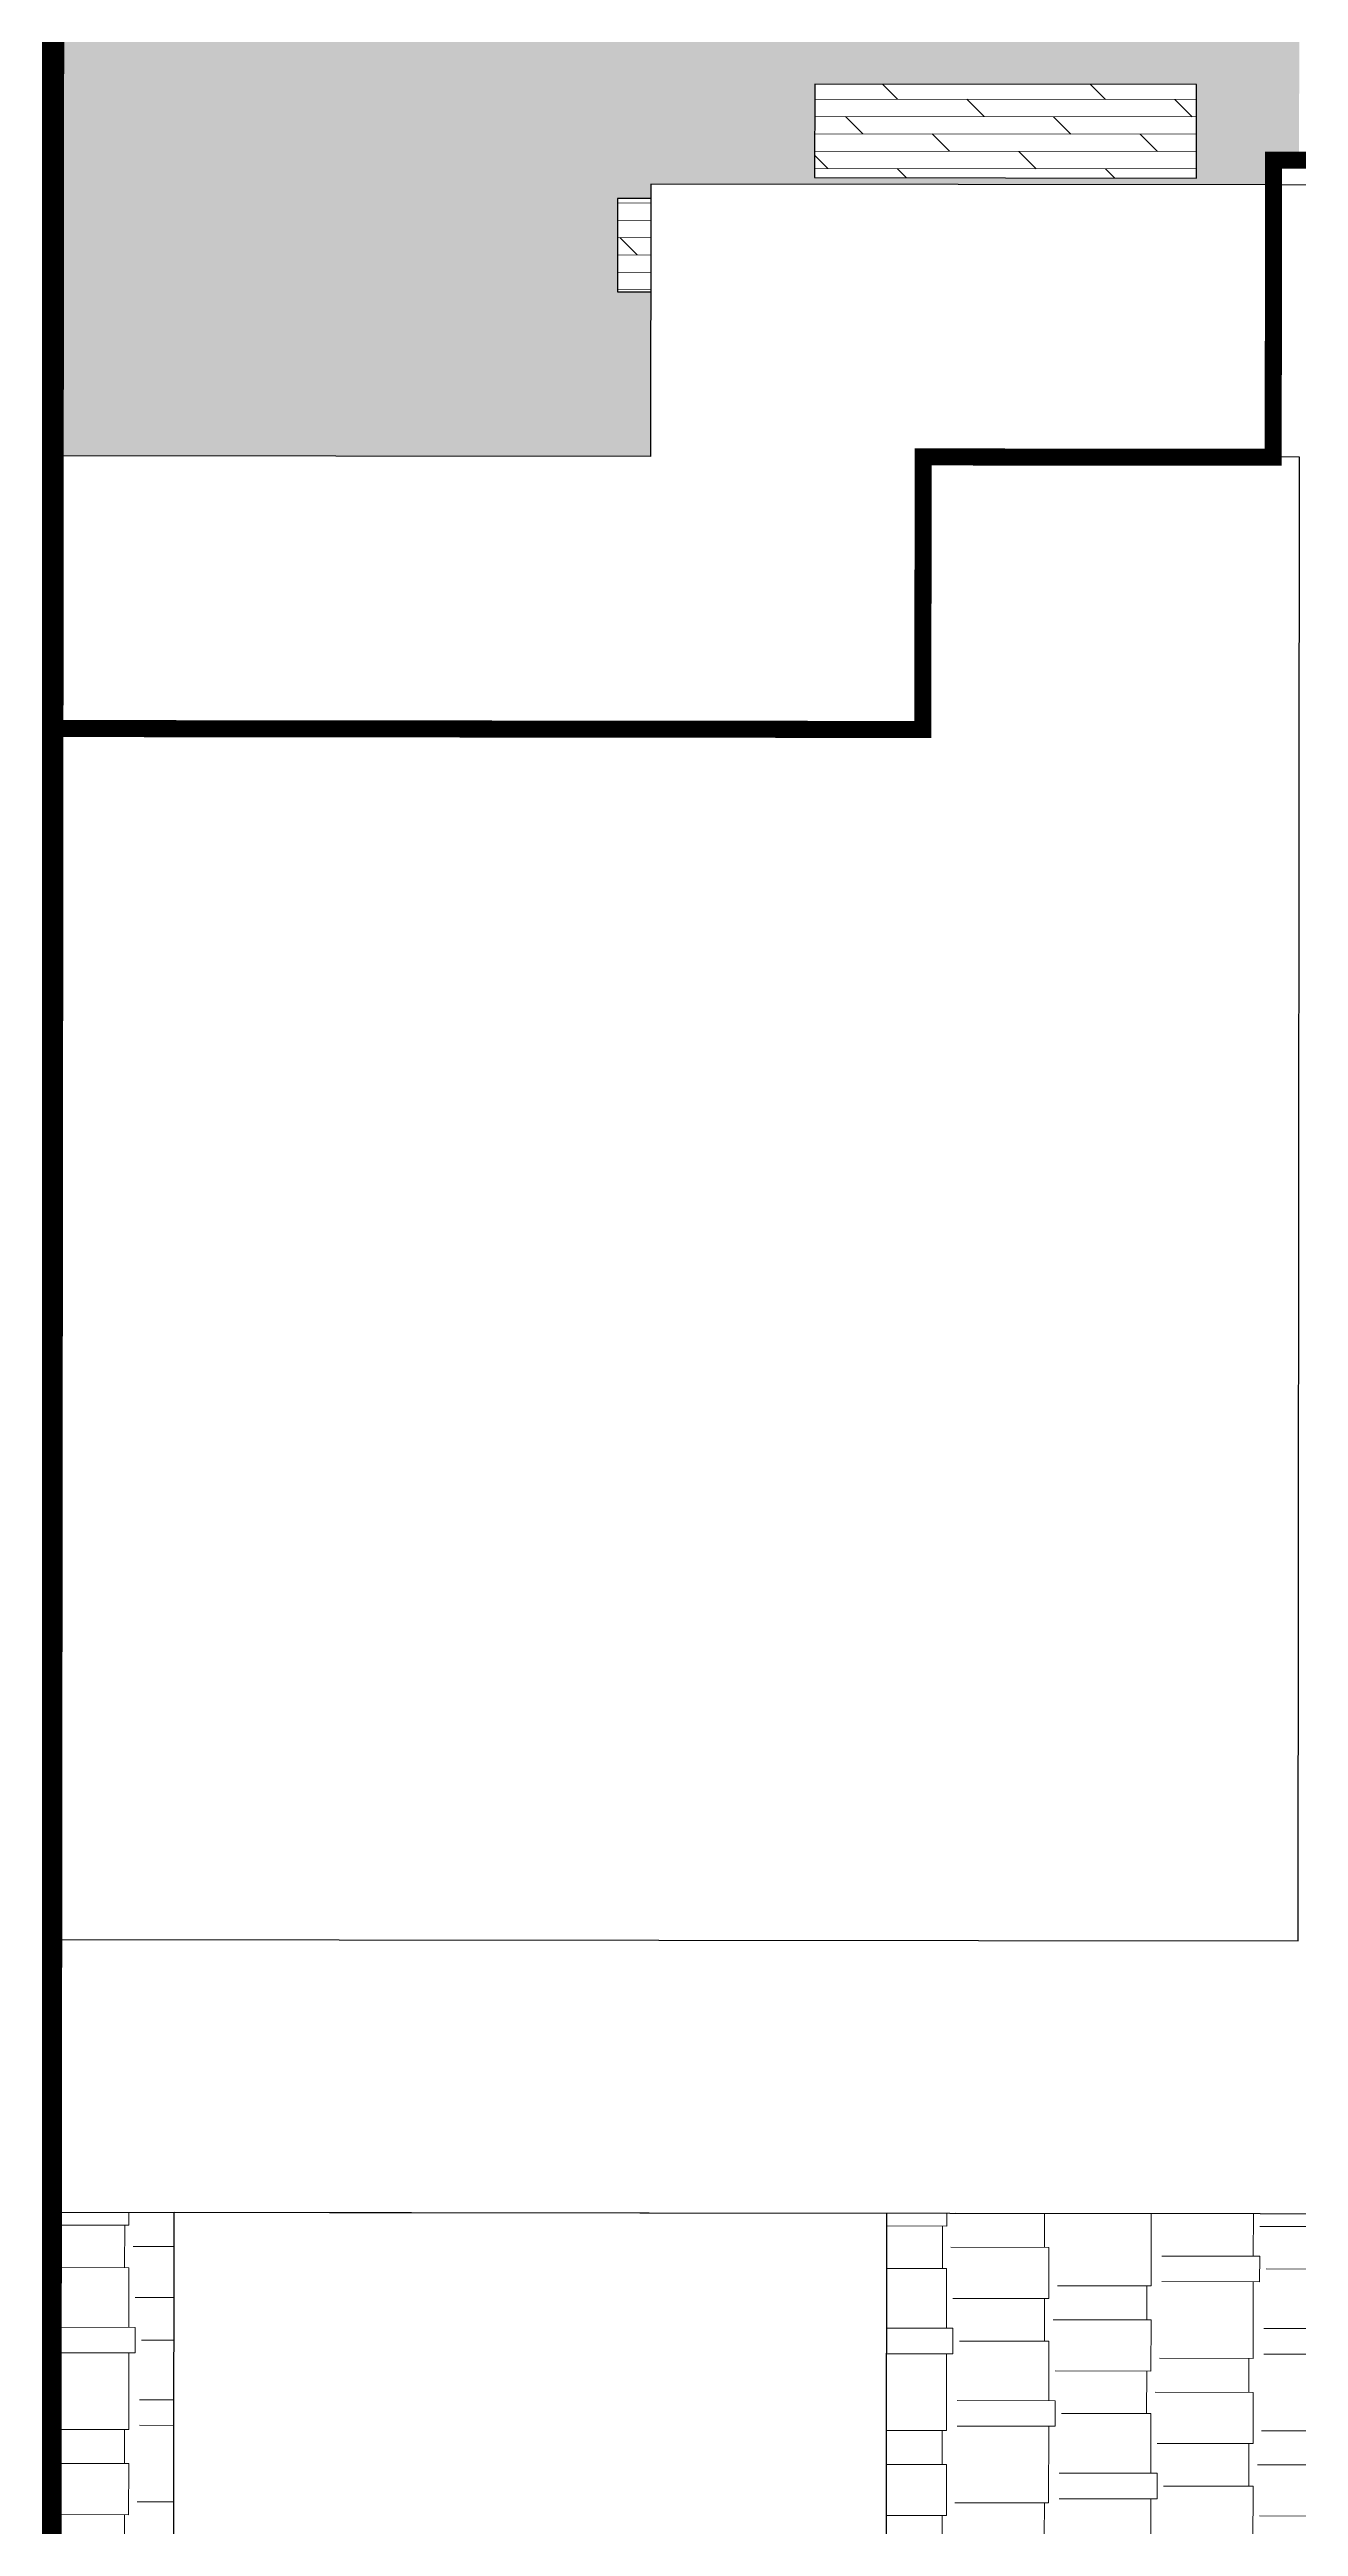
# Model space of a CAD drawing. Header units: millimetres. Extents: x -1030105 to 906887, y -616134 to 1220667.
# Drawn here: x -713481 to -706150, y -468115 to -453574 of the extents above; entities that cross this region are included whole.
import ezdxf

# ---------------------------------------------------------------- set-up
doc = ezdxf.new("R2010")
doc.units = ezdxf.units.MM
doc.header["$MEASUREMENT"] = 0
doc.linetypes.add('240930  KHU B- TMB gời inno$0$HIDDEN_FEATURES', pattern=[0.16, 0.12, -0.04])
doc.linetypes.add('HIDDEN', pattern=[9.525, 6.35, -3.175])
doc.layers.get('Defpoints').update_dxf_attribs({"color": 1})
doc.layers.add('+ toa do mong', color=7, linetype='Continuous', true_color=0xfa1a05)
for name, color, linetype, lineweight in [('240930  KHU B- TMB gời inno$0$1. I-FURN', 252, 'Continuous', 18), ('240930  KHU B- TMB gời inno$0$A-WALL', 1, 'Continuous', 30), ('GFA', 6, 'Continuous', 0), ('HATCH', 8, 'Continuous', 5)]:
    doc.layers.add(name, color=color, linetype=linetype, lineweight=lineweight)
for name, color, linetype in [('240930  KHU B- TMB gời inno$0$DA-WALL-LOW', 1, 'Continuous'), ('240930  KHU B- TMB gời inno$0$XREF_LBC_ZONE B_BEACH VILLA 22 11 11$0$DA-FLOR-OTLN', 9, 'Continuous'), ('240930  KHU B- TMB gời inno$0$XREF_LBC_ZONE B_BEACH VILLA 22 11 11$0$DA-FLOR-PATT', 251, 'Continuous'), ('240930  KHU B- TMB gời inno$0$XREF_LBC_ZONE B_BEACH VILLA 22 11 11$0$DA-WALL-LOW', 1, 'Continuous'), ('KTCQ CẢNH QUAN', 192, 'Continuous'), ('N-cay lon', 192, 'Continuous'), ('TMB-KHU B-XREF$0$A-Hatch', 8, 'Continuous'), ('TMB-KHU B-XREF$0$Xref-LBC-Plot$0$DA-SITE-CNTR1', 8, 'Continuous')]:
    doc.layers.add(name, color=color, linetype=linetype)
doc.layers.add('TMB-KHU B-XREF$0$GRASS', color=95, linetype='Continuous', lineweight=0, transparency=0.6)
doc.styles.add('TMB-KHU B-XREF$0$Xref-LBC-Plot$0$ICIC-DIM', font='arial.ttf', dxfattribs={"width": 0.8})

# ---------------------------------------------------------------- blocks, each defined once
blk = doc.blocks.new('*U1352')
at = {"ltscale": 0.2}
blk.add_wipeout([(1098, 2400), (1098, 0), (0, 0), (0, 2400)], dxfattribs=at)
at = {"linetype": '240930  KHU B- TMB gời inno$0$HIDDEN_FEATURES', "ltscale": 20}
blk.add_lwpolyline([(0, 2400), (0, 0), (1098, 0), (1098, 2400)], close=True, dxfattribs=at)
blk = doc.blocks.new('*U1353')
at = {"ltscale": 0.2}
blk.add_wipeout([(1098, 2242), (1098, 0), (0, 0), (0, 2242)], dxfattribs=at)
at = {"linetype": '240930  KHU B- TMB gời inno$0$HIDDEN_FEATURES', "ltscale": 20}
blk.add_lwpolyline([(0, 2242), (0, 0), (1098, 0), (1098, 2242)], close=True, dxfattribs=at)
blk = doc.blocks.new('*U1354')
at = {"ltscale": 0.2}
blk.add_wipeout([(549, 2935), (549, 0), (0, 0), (0, 2935)], dxfattribs=at)
at = {"linetype": '240930  KHU B- TMB gời inno$0$HIDDEN_FEATURES', "ltscale": 20}
blk.add_lwpolyline([(0, 2935), (0, 0), (549, 0), (549, 2935)], close=True, dxfattribs=at)
blk = doc.blocks.new('*U1391')
at = {"ltscale": 0.2}
blk.add_wipeout([(549, 2242), (549, 0), (0, 0), (0, 2242)], dxfattribs=at)
at = {"color": 0, "linetype": 'ByBlock', "ltscale": 0.2}
blk.add_lwpolyline([(0, 2242), (0, 0), (549, 0), (549, 2242)], close=True, dxfattribs=at)
blk = doc.blocks.new('240930  KHU B- TMB gời inno$0$sdfdfedfre r')
at = {"layer": 'Defpoints', "color": 252, "elevation": 0}
blk.add_lwpolyline([(20000.074, -1680.868), (20000.074, -1679.967), (19998.074, -1679.967), (19998.074, -1680.868)], close=True, dxfattribs=at)
at = {"color": 252}
blk.add_wipeout([(19993.074, -1639.252), (20007.332, -1639.252), (20007.332, -1644.752), (20005.274, -1644.752), (20005.274, -1658.868), (20006.474, -1658.868), (20006.474, -1666.468), (20005.274, -1666.468), (20005.274, -1684.268), (20005.474, -1684.268), (20005.474, -1687.018), (20000.374, -1687.018), (20000.374, -1684.268), (20000.274, -1684.268), (20000.274, -1686.768), (20000.074, -1686.768), (20000.074, -1680.868), (19998.074, -1680.868), (19998.074, -1681.399), (19998.574, -1681.399), (19998.574, -1681.899), (19995.574, -1681.899), (19995.574, -1682.168), (19992.774, -1682.168), (19992.774, -1679.967), (19992.574, -1679.967), (19992.574, -1658.868), (19993.074, -1658.868)], dxfattribs=at).dxf.layer = '240930  KHU B- TMB gời inno$0$A-WALL'
at = {"layer": '240930  KHU B- TMB gời inno$0$XREF_LBC_ZONE B_BEACH VILLA 22 11 11$0$DA-FLOR-PATT'}
h = blk.add_hatch(dxfattribs=at)
h.set_pattern_fill('DASH', color=153, scale=0.04)
h.set_pattern_definition([(360, (20057.18209, -1552.47807), (0.127, 0.127), [0.127, -0.127])])
h.paths.add_polyline_path([(19993.406, -1680.006), (19994.206, -1680.006), (19994.206, -1680.806), (19993.406, -1680.806)], flags=16)
h.paths.add_polyline_path([(19995.454, -1678.718), (19995.454, -1682.068), (19992.874, -1682.068), (19992.874, -1678.718)])
at = {"layer": '240930  KHU B- TMB gời inno$0$1. I-FURN'}
blk.add_lwpolyline([(20000.074, -1679.967), (20000.074, -1676.668)], dxfattribs=at)
at = {"layer": '240930  KHU B- TMB gời inno$0$DA-WALL-LOW', "color": 252}
blk.add_lwpolyline([(20002.024, -1659.868), (20002.024, -1658.868), (20006.474, -1658.868), (20006.474, -1666.468), (20005.274, -1666.468), (20005.274, -1684.268), (20000.174, -1684.268), (20000.174, -1681.768), (20000.074, -1681.768), (20000.074, -1679.967)], dxfattribs=at)
at = {"layer": '240930  KHU B- TMB gời inno$0$XREF_LBC_ZONE B_BEACH VILLA 22 11 11$0$DA-FLOR-OTLN'}
for points in [[(19995.574, -1678.618), (19995.574, -1682.168), (19992.774, -1682.168), (19992.774, -1678.618)], [(19995.454, -1678.718), (19995.454, -1682.068), (19992.874, -1682.068), (19992.874, -1678.718)]]:
    blk.add_lwpolyline(points, close=True, dxfattribs=at)
at = {"layer": '240930  KHU B- TMB gời inno$0$XREF_LBC_ZONE B_BEACH VILLA 22 11 11$0$DA-FLOR-OTLN', "elevation": 0}
blk.add_lwpolyline([(19998.074, -1681.899), (19998.074, -1678.968), (19996.074, -1678.968), (19996.074, -1681.899)], close=True, dxfattribs=at)
at = {"layer": '240930  KHU B- TMB gời inno$0$XREF_LBC_ZONE B_BEACH VILLA 22 11 11$0$DA-FLOR-PATT'}
for points in [[(19994.206, -1680.006), (19994.206, -1680.806), (19993.406, -1680.806), (19993.406, -1680.006)], [(19994.106, -1680.106), (19994.106, -1680.706), (19993.506, -1680.706), (19993.506, -1680.106)]]:
    blk.add_lwpolyline(points, close=True, dxfattribs=at)
at = {"layer": '240930  KHU B- TMB gời inno$0$XREF_LBC_ZONE B_BEACH VILLA 22 11 11$0$DA-FLOR-PATT', "extrusion": (-1.10945e-15, -4.83519e-08, -1), "xscale": 0.001, "yscale": 0.001, "zscale": -0.001, "rotation": 270}
for name, p in [('*U1353', (-19999.009, -1683.146, 0)), ('*U1354', (-19999.009, -1684.39, 0)), ('*U1391', (-19999.472, -1685.062, 0))]:
    blk.add_blockref(name, p, dxfattribs=at)
blk.add_blockref('*U1352', (-19998.474, -1681.899, 0), dxfattribs=at)
at = {"layer": 'GFA', "true_color": 0x8c7854}
h = blk.add_hatch(dxfattribs=at)
h.set_pattern_fill('DOLMIT', color=35, scale=0.407086, angle=180)
h.set_pattern_definition([(180, (0, 0), (3e-17, -0.10177157847), []), (225, (0, 0), (0.2035431566, -0.2035431566), [0.1439267465, -0.287853493])])
h.paths.add_polyline_path([(19998.474, -1681.899), (19996.074, -1681.899), (19996.074, -1682.997), (19998.474, -1682.997)])
h.paths.add_polyline_path([(19999.009, -1683.146), (19996.767, -1683.146), (19996.767, -1684.244), (19999.009, -1684.244)])
h.paths.add_polyline_path([(19999.009, -1684.39), (19996.074, -1684.39), (19996.074, -1684.939), (19999.009, -1684.939)])
h.paths.add_polyline_path([(19999.472, -1685.062), (19997.23, -1685.062), (19997.23, -1685.611), (19999.472, -1685.611)])
h.paths.add_polyline_path([(19998.964, -1685.863), (19996.722, -1685.863), (19996.722, -1686.412), (19998.964, -1686.412)])
h.paths.add_polyline_path([(19998.97, -1686.642), (19996.728, -1686.642), (19996.728, -1687.191), (19998.97, -1687.191)])
at = {"layer": '240930  KHU B- TMB gời inno$0$DA-WALL-LOW', "color": 252}
blk.add_lwpolyline([(19996.074, -1679.967), (19996.074, -1681.899), (19998.074, -1681.899), (19998.074, -1681.268)], dxfattribs=at)
at = {"layer": '240930  KHU B- TMB gời inno$0$XREF_LBC_ZONE B_BEACH VILLA 22 11 11$0$DA-FLOR-OTLN'}
blk.add_line((19996.074, -1681.899, 0), (19998.074, -1681.899, 0), dxfattribs=at)
at = {"layer": '240930  KHU B- TMB gời inno$0$XREF_LBC_ZONE B_BEACH VILLA 22 11 11$0$DA-WALL-LOW', "color": 252, "elevation": 0}
for points in [[(19995.574, -1681.399), (19995.574, -1681.899), (19996.074, -1681.899), (19996.074, -1681.399)], [(19995.624, -1681.849), (19996.024, -1681.849), (19996.024, -1681.449), (19995.624, -1681.449)], [(19998.074, -1681.399), (19998.074, -1681.899), (19998.574, -1681.899), (19998.574, -1681.399)], [(19998.124, -1681.849), (19998.524, -1681.849), (19998.524, -1681.449), (19998.124, -1681.449)]]:
    blk.add_lwpolyline(points, close=True, dxfattribs=at)
at = {"color": 2}
blk.add_wipeout([(19992.574, -1683.423), (19996.269, -1683.423), (19996.269, -1685.023), (19999.924, -1685.023), (19999.924, -1685.168), (20000.269, -1685.168), (20000.269, -1686.873), (20004.674, -1686.873), (20004.674, -1685.168), (20005.019, -1685.168), (20005.019, -1669.923), (20006.424, -1669.923), (20006.424, -1662.113), (20000.269, -1662.113), (20000.269, -1664.468), (19999.179, -1664.468), (19999.179, -1663.313), (19992.574, -1663.313)], dxfattribs=at).dxf.layer = 'Defpoints'
blk.add_wipeout([(20004.674, -1686.873), (20004.674, -1685.168), (20005.019, -1685.168), (20005.019, -1669.923), (20006.424, -1669.923), (20006.424, -1662.113), (20000.269, -1662.113), (20000.269, -1664.468), (19999.179, -1664.468), (19999.179, -1663.313), (19992.574, -1663.313), (19992.574, -1683.423), (19996.269, -1683.423), (19996.269, -1685.023), (19999.924, -1685.023), (19999.924, -1685.168), (20000.269, -1685.168), (20000.269, -1686.873)], dxfattribs=at).dxf.layer = 'HATCH'
at = {"layer": 'GFA', "true_color": 0xb75434}
h = blk.add_hatch(dxfattribs=at)
h.set_pattern_fill('AR-RSHKE', color=15, scale=0.05, angle=90)
h.set_pattern_definition([(90, (-36.3218, 7.37444), (-0.6, 1.275), [0.3, -0.25, 0.35, -0.15, 0.45, -0.2]), (90, (-36.3468, 7.67444), (-0.6, 1.275), [0.25, -0.95, 0.2, -0.3]), (90, (-36.2843, 8.27444), (-0.6, 1.275), [0.15, -1.55]), (180, (-36.3218, 7.37444), (-0.6, -0.425), [0.575, -1.825]), (180, (-36.3218, 7.67444), (-0.6, -0.425), [0.5625, -1.8375]), (180, (-36.3218, 7.92444), (-0.6, -0.425), [0.525, -1.875]), (180, (-36.2843, 8.27444), (-0.6, -0.425), [0.575, -1.825]), (180, (-36.2843, 8.42444), (-0.6, -0.425), [0.575, -1.825]), (180, (-36.3218, 8.87444), (-0.6, -0.425), [0.55, -1.85])])
h.paths.add_polyline_path([(20001.679, -1684.968), (20004.819, -1684.968), (20004.819, -1664.668), (19992.774, -1664.668), (19992.774, -1673.113), (19993.484, -1673.113), (19993.484, -1669.828), (19997.664, -1669.828), (19997.664, -1673.113), (20001.679, -1673.113)])
at = {"layer": '+ toa do mong', "linetype": 'HIDDEN', "ltscale": 100, "const_width": 0.1}
blk.add_lwpolyline([(19999.924, -1685.023), (19999.924, -1685.168), (20005.019, -1685.168), (20005.019, -1664.468), (19992.574, -1664.468), (19992.574, -1681.823), (19997.869, -1681.823), (19997.869, -1683.423), (19999.924, -1683.423), (19999.924, -1685.168)], dxfattribs=at)
at = {"color": 7}
blk.add_lwpolyline([(20001.679, -1684.968), (20004.819, -1684.968), (20004.819, -1664.668), (19992.774, -1664.668), (19992.774, -1673.113)], dxfattribs=at)
for points in [[(19997.664, -1673.113), (19997.664, -1669.828), (19993.484, -1669.828), (19993.484, -1673.113)], [(20001.679, -1673.113), (20001.679, -1685.023), (19996.269, -1685.023), (19996.269, -1683.423), (19992.574, -1683.423), (19992.574, -1673.113)]]:
    blk.add_lwpolyline(points, close=True, dxfattribs=at)
at = {"color": 252}
blk.add_lwpolyline([(20000.079, -1674.713), (20000.079, -1683.423), (19997.869, -1683.423), (19997.869, -1681.823), (19992.574, -1681.823), (19992.574, -1674.713)], close=True, dxfattribs=at)
blk = doc.blocks.new('240930  KHU B- TMB gời inno$0$A$C55f665a7')
at = {"xscale": -0.9999999999999991, "rotation": 179.9999999999999}
blk.add_blockref('240930  KHU B- TMB gời inno$0$sdfdfedfre r', (-19688.763, -1775.163), dxfattribs=at)
blk = doc.blocks.new('11')
at = {"layer": 'N-cay lon', "color": 66, "linetype": 'Continuous', "true_color": 0x50710f, "extrusion": (0, 0, -1)}
for p, q in [((-0.612, 5.458), (-2.685, 15.085)), ((-0.83, 8.817), (-2.005, 15.018)), ((-0.849, 8.622), (-0.898, 15.105)), ((-0.849, 8.622), (1.045, 15.306)), ((2.994, 11.385), (1.862, 15.226)), ((-4.134, 8.75), (-3.54, 14.777)), ((3.013, 11.579), (3.339, 14.884)), ((-2.689, 3.896), (-6.259, 13.67)), ((4.571, 9.266), (6.917, 13.55)), ((4.552, 9.072), (8.764, 12.779)), ((5.859, 5.606), (8.9, 12.766)), ((-7.106, 7.865), (-9.443, 12.021)), ((5.859, 5.606), (10.534, 11.231)), ((-4.753, 6.651), (-11.384, 10.446)), ((-10.388, 6.618), (-12.452, 9.373)), ((5.859, 5.606), (11.742, 9.541)), ((0.096, 0.089), (12.636, 8.864)), ((-7.977, 5.988), (-13.168, 7.677)), ((8.523, 4.755), (12.794, 7.671)), ((-5.739, 3.608), (-13.4, 6.718)), ((-8.907, 3.527), (-14.021, 5.994)), ((4.677, 3.367), (13.884, 6.189)), ((-9.719, 0.859), (-14, 4.814)), ((9.224, 3.508), (14.449, 4.956)), ((6.839, 0.209), (13.984, 4.413)), ((8.898, 0.203), (14.762, 3.944)), ((10.063, 0.873), (15.172, 2.529)), ((-11.781, 2.24), (-15.084, 2.173)), ((9.889, 0.498), (15.059, -0.012)), ((-8.084, -0.676), (-15.469, -0.341)), ((-8.084, -0.676), (-14.628, -4.35)), ((-8.22, -0.662), (-13.867, -6.388)), ((-9.813, -1.487), (-15.35, -1.923)), ((4.995, -1.768), (15.275, -1.996)), ((0.761, -2.921), (8.429, -11.529)), ((3.501, -2.995), (9.809, -11.468)), ((9.506, -3.39), (14.85, -3.524)), ((11.683, -3.605), (14.27, -5.234)), ((-2.755, -3.753), (-12.173, -8.714)), ((-9.186, -4.886), (-13.089, -6.857)), ((-5.338, -4.872), (-9.186, -4.886)), ((-3.646, -5.824), (-9.799, -11.107)), ((-1.412, -5.455), (-0.739, -13.963)), ((7.684, -6.548), (12.758, -8.029)), ((7.82, -6.561), (13.028, -6.682)), ((1.953, -7.554), (8.14, -13.071)), ((9.531, -7.319), (11.284, -10.436)), ((-6.344, -8.11), (-8.048, -12.85)), ((2.673, -8.606), (3.848, -14.807)), ((-0.979, -9.424), (2.74, -14.894)), ((-2.669, -9.847), (-2.098, -15.203)), ((4.21, -9.739), (5.187, -13.761))]:
    blk.add_line(p, q, dxfattribs=at)
at = {"layer": 'N-cay lon', "color": 66, "linetype": 'Continuous', "true_color": 0x5d8311, "extrusion": (0, 0, -1)}
for p, q in [((0.134, 0.477), (2.994, 11.385)), ((-2.821, 1.161), (-7.977, 5.988))]:
    blk.add_line(p, q, dxfattribs=at)
at = {"layer": 'N-cay lon', "color": 63, "linetype": 'Continuous', "true_color": 0xb1e746, "extrusion": (0, 0, -1)}
for p, q in [((0.096, 0.089), (4.552, 9.072)), ((-0.002, 0.491), (-0.849, 8.622)), ((-0.41, 0.531), (-4.753, 6.651)), ((0.096, 0.089), (5.859, 5.606)), ((-0.565, 0.35), (-8.907, 3.527)), ((2.564, 0.042), (9.224, 3.508)), ((-0.293, 0.323), (-9.719, 0.859)), ((-0.313, 0.129), (-8.084, -0.676)), ((-0.429, 0.337), (-3.646, -5.824)), ((-0.04, 0.102), (-2.669, -9.847)), ((0.096, 0.089), (8.898, 0.203)), ((0.096, 0.089), (9.506, -3.39)), ((0.096, 0.089), (7.684, -6.548)), ((-2.955, -0.2), (-9.518, -4.068)), ((-0.06, -0.092), (1.953, -7.554))]:
    blk.add_line(p, q, dxfattribs=at)
blk.add_circle((0, 0), 0.321, dxfattribs=at)

msp = doc.modelspace()

# ---------------------------------------------------------------- hatches: boundary and pattern name
at = {"layer": 'TMB-KHU B-XREF$0$GRASS', "true_color": 0x3d6827}
h = msp.add_hatch(dxfattribs=at)
h.set_pattern_fill('CROSS', color=79, scale=2000, angle=-0.0605062)
h.set_pattern_definition([(359.939493816, (-1186721561.66, -431575606.1), (500.52773717, 499.47170523), [250, -750]), (89.939493816, (-1186721436.8, -431575731.24), (-499.47170523, 500.52773717), [250, -750])])
h.paths.add_polyline_path([(-532195.447, -504328.015), (-532160.438, -449322.924), (-565163.916, -449301.919), (-565166.564, -451809.425), (-598159.414, -451774.583), (-598156.774, -449274.584), (-631159.133, -449239.733), (-631161.773, -451739.731), (-664164.132, -451704.88), (-664161.492, -449204.881), (-697163.851, -449170.03), (-697166.491, -451670.028), (-730182.461, -451635.162), (-730237.884, -504117.412)])

# ---------------------------------------------------------------- next in the draw order: block references
at = {"extrusion": (2.64092e-09, -1.16997e-09, 1), "xscale": 1000, "yscale": 1000, "zscale": 1000, "rotation": 359.939493815354}
msp.add_blockref('240930  KHU B- TMB gời inno$0$A$C55f665a7', (-1017362.464, -363899.137, 200.73), dxfattribs=at)

# ---------------------------------------------------------------- next in the draw order: linework, layer by layer
at = {"layer": 'TMB-KHU B-XREF$0$Xref-LBC-Plot$0$DA-SITE-CNTR1', "extrusion": (2.65549e-09, 1.26306e-08, 1), "const_width": 500, "elevation": -0.163}
msp.add_lwpolyline([(-713698.823, -504136.309), (-713643.399, -451652.618)], dxfattribs=at)

# ---------------------------------------------------------------- next in the draw order: block references
at = {"layer": 'KTCQ CẢNH QUAN'}
for p, xscale, yscale, zscale, rotation in [((-701015.84, -447531.314), 320.0000000000005, 320.0000000000005, 320.0000000000005, 130.5801444105204), ((-713060.772, -448258.235), 320, 320, 320, 132.9223989673957)]:
    msp.add_blockref('11', p, dxfattribs=dict(at, xscale=xscale, yscale=yscale, zscale=zscale, rotation=rotation))

# ---------------------------------------------------------------- next in the draw order: texts
at = {"layer": 'TMB-KHU B-XREF$0$A-Hatch', "extrusion": (2.65549e-09, 1.26306e-08, 1), "style": 'TMB-KHU B-XREF$0$Xref-LBC-Plot$0$ICIC-DIM', "width": 0.8}
msp.add_text('19', height=0.25, rotation=359.9394938, dxfattribs=at).set_placement((-707587.721, -456314.667, -134.332))

doc.saveas('drawing.dxf')
